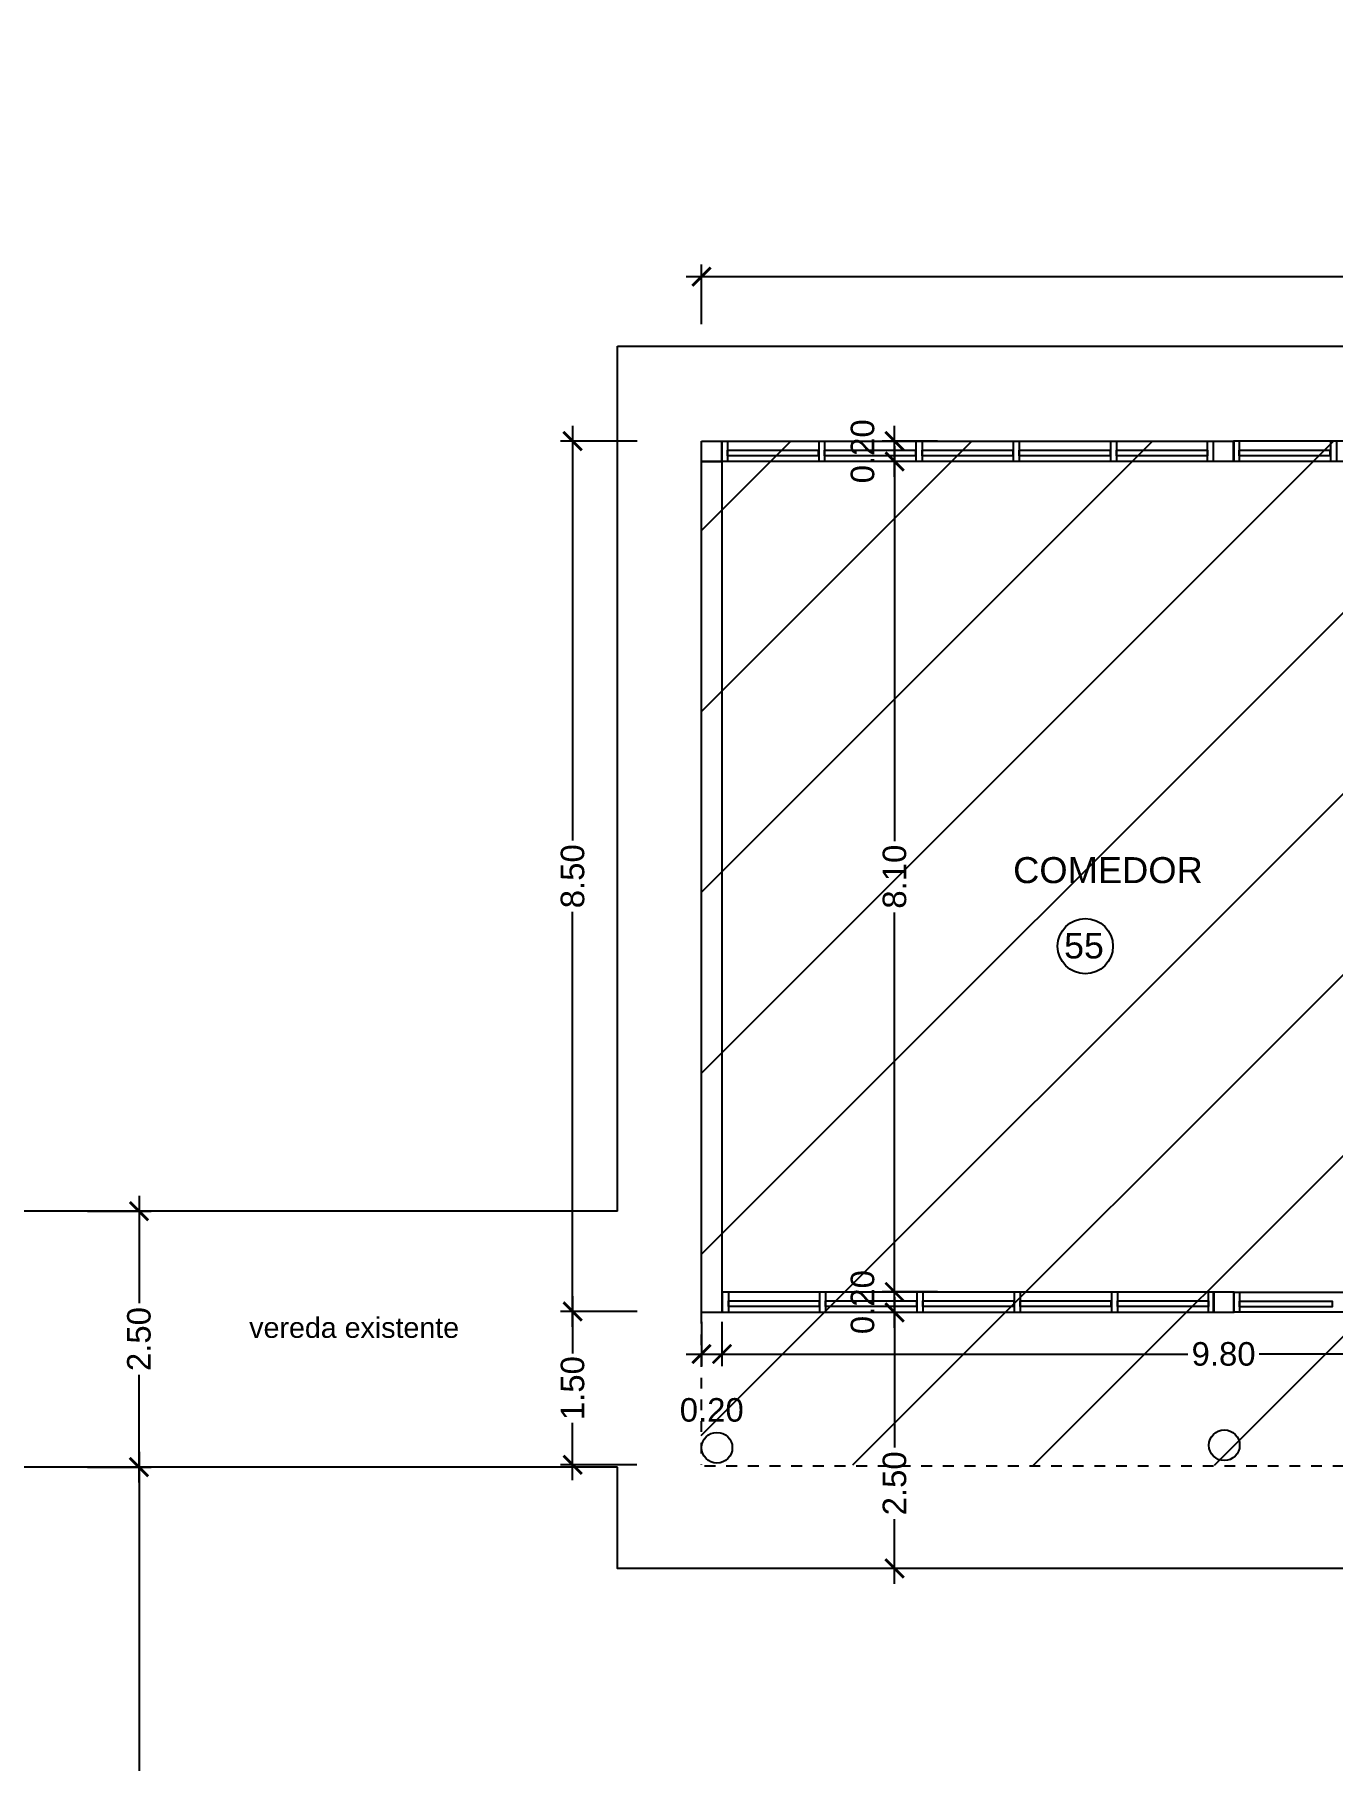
# Model space of a CAD drawing. Extents: x -106 to 115, y -156 to 65.
# Drawn here: x 35.54 to 48.22, y -56.58 to -39.72 of the extents above; entities that cross this region are included whole.
import ezdxf
from ezdxf.enums import TextEntityAlignment as Align

# ---------------------------------------------------------------- set-up
doc = ezdxf.new("R2010")
doc.units = 0
doc.header["$LTSCALE"] = 100
doc.header["$MEASUREMENT"] = 0
doc.linetypes.add('MCDASH01', pattern=[0.002117, 0.001058, -0.001058])
doc.layers.get('0').update_dxf_attribs({"color": 9, "linetype": 'CONTINUOUS'})
doc.layers.get('DEFPOINTS').update_dxf_attribs({"color": 9, "linetype": 'CONTINUOUS'})
for name, color, linetype in [('COTAS', 9, 'CONTINUOUS'), ('texto', 9, 'CONTINUOUS'), ('UNTITLED-1', 9, 'CONTINUOUS')]:
    doc.layers.add(name, color=color, linetype=linetype)
doc.styles.get("Standard").update_dxf_attribs({"font": 'arial.ttf'})
doc.dimstyles.get("Standard").update_dxf_attribs({"dimtxt": 0.23, "dimasz": 0.18, "dimexe": 0.12, "dimexo": 0.2, "dimgap": 0.05, "dimtad": 0, "dimzin": 0, "dimdsep": 46, "dimtxsty": 'Standard', "dimblk": 'ARCHTICK', "dimcen": 0.09, "dimdle": 0.15, "dimadec": 0, "dimazin": 0, "dimtfac": 1, "dimtofl": 0, "dimtmove": 2, "dimatfit": 3, "dimfxl": 1, "dimtolj": 1, "dimtzin": 0, "dimarcsym": 0})

# ---------------------------------------------------------------- blocks, each defined once
blk = doc.blocks.new('_ARCHTICK')
at = {"color": 0, "linetype": 'ByBlock', "const_width": 0.15}
blk.add_lwpolyline([(-0.5, -0.5), (0.5, 0.5)], dxfattribs=at)
blk = doc.blocks.new('*D181')
at = {"layer": 'COTAS', "color": 0, "linetype": 'Continuous', "lineweight": -2, "transparency": 16777216}
for p, q in [((42.056, -42.55), (42.056, -41.966)), ((67.26, -42.546), (67.26, -41.966)), ((41.906, -42.086), (54.218, -42.086)), ((67.41, -42.086), (55.097, -42.086))]:
    blk.add_line(p, q, dxfattribs=at)
at = {"layer": 'DEFPOINTS', "color": 0, "linetype": 'Continuous', "transparency": 16777216}
for p in [(67.26, -42.086), (42.056, -42.75), (67.26, -42.746)]:
    blk.add_point(p, dxfattribs=at)
at = {"layer": 'COTAS', "color": 0, "linetype": 'Continuous', "lineweight": -2, "transparency": 16777216, "xscale": 0.18, "yscale": 0.18, "zscale": 0.18, "rotation": 180}
blk.add_blockref('_ARCHTICK', (42.056, -42.086), dxfattribs=at)
at = {"layer": 'COTAS', "color": 0, "linetype": 'Continuous', "lineweight": -2, "transparency": 16777216, "xscale": 0.18, "yscale": 0.18, "zscale": 0.18}
blk.add_blockref('_ARCHTICK', (67.26, -42.086), dxfattribs=at)
at = {"layer": 'COTAS', "color": 0, "linetype": 'Continuous', "transparency": 16777216, "insert": (54.658, -42.086), "char_height": 0.23, "attachment_point": 5}
blk.add_mtext('\\A1;25.20', dxfattribs=at)
blk = doc.blocks.new('*D183')
at = {"layer": 'COTAS', "color": 0, "linetype": 'Continuous', "lineweight": -2, "transparency": 16777216}
for p, q in [((40.797, -52.044), (40.797, -52.606)), ((41.427, -52.194), (40.677, -52.194)), ((40.797, -53.843), (40.797, -53.281)), ((41.424, -53.693), (40.677, -53.693))]:
    blk.add_line(p, q, dxfattribs=at)
at = {"layer": 'DEFPOINTS', "color": 0, "linetype": 'Continuous', "transparency": 16777216}
for p in [(40.797, -52.194), (41.627, -52.194), (41.624, -53.693)]:
    blk.add_point(p, dxfattribs=at)
at = {"layer": 'COTAS', "color": 0, "linetype": 'Continuous', "lineweight": -2, "transparency": 16777216, "xscale": 0.18, "yscale": 0.18, "zscale": 0.18}
for p, rotation in [((40.797, -52.194), 90), ((40.797, -53.693), 270)]:
    blk.add_blockref('_ARCHTICK', p, dxfattribs=dict(at, rotation=rotation))
at = {"layer": 'COTAS', "color": 0, "linetype": 'Continuous', "transparency": 16777216, "insert": (40.797, -52.943), "char_height": 0.23, "attachment_point": 5, "rotation": 90}
blk.add_mtext('\\A1;1.50', dxfattribs=at)
blk = doc.blocks.new('*D184')
at = {"layer": 'COTAS', "color": 0, "linetype": 'Continuous', "lineweight": -2, "transparency": 16777216}
for p, q in [((40.797, -43.542), (40.797, -47.595)), ((41.427, -43.692), (40.677, -43.692)), ((40.797, -52.344), (40.797, -48.291)), ((41.427, -52.194), (40.677, -52.194))]:
    blk.add_line(p, q, dxfattribs=at)
at = {"layer": 'DEFPOINTS', "color": 0, "linetype": 'Continuous', "transparency": 16777216}
for p in [(40.797, -43.692), (41.627, -43.692), (41.627, -52.194)]:
    blk.add_point(p, dxfattribs=at)
at = {"layer": 'COTAS', "color": 0, "linetype": 'Continuous', "lineweight": -2, "transparency": 16777216, "xscale": 0.18, "yscale": 0.18, "zscale": 0.18}
for p, rotation in [((40.797, -43.692), 90), ((40.797, -52.194), 270)]:
    blk.add_blockref('_ARCHTICK', p, dxfattribs=dict(at, rotation=rotation))
at = {"layer": 'COTAS', "color": 0, "linetype": 'Continuous', "transparency": 16777216, "insert": (40.797, -47.943), "char_height": 0.23, "attachment_point": 5, "rotation": 90}
blk.add_mtext('\\A1;8.50', dxfattribs=at)
blk = doc.blocks.new('*D187')
at = {"layer": 'COTAS', "color": 0, "linetype": 'Continuous', "lineweight": -2, "transparency": 16777216}
for p, q in [((43.942, -52.053), (43.942, -53.523)), ((44.361, -52.203), (43.822, -52.203)), ((43.942, -54.854), (43.942, -54.223)), ((44.361, -54.704), (43.822, -54.704))]:
    blk.add_line(p, q, dxfattribs=at)
at = {"layer": 'DEFPOINTS', "color": 0, "linetype": 'Continuous', "transparency": 16777216}
for p in [(43.942, -52.203), (44.561, -52.203), (44.561, -54.704)]:
    blk.add_point(p, dxfattribs=at)
at = {"layer": 'COTAS', "color": 0, "linetype": 'Continuous', "lineweight": -2, "transparency": 16777216, "xscale": 0.18, "yscale": 0.18, "zscale": 0.18}
for p, rotation in [((43.942, -52.203), 90), ((43.942, -54.704), 270)]:
    blk.add_blockref('_ARCHTICK', p, dxfattribs=dict(at, rotation=rotation))
at = {"layer": 'COTAS', "color": 0, "linetype": 'Continuous', "transparency": 16777216, "insert": (43.942, -53.873), "char_height": 0.23, "attachment_point": 5, "rotation": 90}
blk.add_mtext('\\A1;2.50', dxfattribs=at)
blk = doc.blocks.new('*D188')
at = {"layer": 'COTAS', "color": 0, "linetype": 'Continuous', "lineweight": -2, "transparency": 16777216}
for p, q in [((43.942, -52.353), (43.942, -51.853)), ((44.361, -52.003), (43.822, -52.003)), ((44.361, -52.203), (43.822, -52.203))]:
    blk.add_line(p, q, dxfattribs=at)
at = {"layer": 'DEFPOINTS', "color": 0, "linetype": 'Continuous', "transparency": 16777216}
for p in [(43.942, -52.003), (44.561, -52.003), (44.561, -52.203)]:
    blk.add_point(p, dxfattribs=at)
at = {"layer": 'COTAS', "color": 0, "linetype": 'Continuous', "lineweight": -2, "transparency": 16777216, "xscale": 0.18, "yscale": 0.18, "zscale": 0.18}
for p, rotation in [((43.942, -52.003), 90), ((43.942, -52.203), 270)]:
    blk.add_blockref('_ARCHTICK', p, dxfattribs=dict(at, rotation=rotation))
at = {"layer": 'COTAS', "color": 0, "linetype": 'Continuous', "transparency": 16777216, "insert": (43.63, -52.103), "char_height": 0.23, "attachment_point": 5, "rotation": 90}
blk.add_mtext('\\A1;0.20', dxfattribs=at)
blk = doc.blocks.new('*D189')
at = {"layer": 'COTAS', "color": 0, "linetype": 'Continuous', "lineweight": -2, "transparency": 16777216}
for p, q in [((43.942, -43.742), (43.942, -47.599)), ((44.361, -43.892), (43.822, -43.892)), ((43.942, -52.153), (43.942, -48.296)), ((44.361, -52.003), (43.822, -52.003))]:
    blk.add_line(p, q, dxfattribs=at)
at = {"layer": 'DEFPOINTS', "color": 0, "linetype": 'Continuous', "transparency": 16777216}
for p in [(43.942, -43.892), (44.561, -43.892), (44.561, -52.003)]:
    blk.add_point(p, dxfattribs=at)
at = {"layer": 'COTAS', "color": 0, "linetype": 'Continuous', "lineweight": -2, "transparency": 16777216, "xscale": 0.18, "yscale": 0.18, "zscale": 0.18}
for p, rotation in [((43.942, -43.892), 90), ((43.942, -52.003), 270)]:
    blk.add_blockref('_ARCHTICK', p, dxfattribs=dict(at, rotation=rotation))
at = {"layer": 'COTAS', "color": 0, "linetype": 'Continuous', "transparency": 16777216, "insert": (43.942, -47.947), "char_height": 0.23, "attachment_point": 5, "rotation": 90}
blk.add_mtext('\\A1;8.10', dxfattribs=at)
blk = doc.blocks.new('*D190')
at = {"layer": 'COTAS', "color": 0, "linetype": 'Continuous', "lineweight": -2, "transparency": 16777216}
for p, q in [((43.942, -44.042), (43.942, -43.542)), ((44.361, -43.692), (43.822, -43.692)), ((44.361, -43.892), (43.822, -43.892))]:
    blk.add_line(p, q, dxfattribs=at)
at = {"layer": 'DEFPOINTS', "color": 0, "linetype": 'Continuous', "transparency": 16777216}
for p in [(43.942, -43.692), (44.561, -43.692), (44.561, -43.892)]:
    blk.add_point(p, dxfattribs=at)
at = {"layer": 'COTAS', "color": 0, "linetype": 'Continuous', "lineweight": -2, "transparency": 16777216, "xscale": 0.18, "yscale": 0.18, "zscale": 0.18}
for p, rotation in [((43.942, -43.692), 90), ((43.942, -43.892), 270)]:
    blk.add_blockref('_ARCHTICK', p, dxfattribs=dict(at, rotation=rotation))
at = {"layer": 'COTAS', "color": 0, "linetype": 'Continuous', "transparency": 16777216, "insert": (43.63, -43.792), "char_height": 0.23, "attachment_point": 5, "rotation": 90}
blk.add_mtext('\\A1;0.20', dxfattribs=at)
blk = doc.blocks.new('*D201')
at = {"layer": 'COTAS', "color": 0, "linetype": 'Continuous', "lineweight": -2, "transparency": 16777216}
for p, q in [((42.056, -52.295), (42.056, -52.73)), ((42.256, -52.295), (42.256, -52.73)), ((41.906, -52.61), (42.406, -52.61))]:
    blk.add_line(p, q, dxfattribs=at)
at = {"layer": 'DEFPOINTS', "color": 0, "linetype": 'Continuous', "transparency": 16777216}
for p in [(42.056, -52.095), (42.256, -52.095), (42.256, -52.61)]:
    blk.add_point(p, dxfattribs=at)
at = {"layer": 'COTAS', "color": 0, "linetype": 'Continuous', "lineweight": -2, "transparency": 16777216, "xscale": 0.18, "yscale": 0.18, "zscale": 0.18, "rotation": 180}
blk.add_blockref('_ARCHTICK', (42.056, -52.61), dxfattribs=at)
at = {"layer": 'COTAS', "color": 0, "linetype": 'Continuous', "lineweight": -2, "transparency": 16777216, "xscale": 0.18, "yscale": 0.18, "zscale": 0.18}
blk.add_blockref('_ARCHTICK', (42.256, -52.61), dxfattribs=at)
at = {"layer": 'COTAS', "color": 0, "linetype": 'Continuous', "transparency": 16777216, "insert": (42.156, -53.157), "char_height": 0.23, "attachment_point": 5}
blk.add_mtext('\\A1;0.20', dxfattribs=at)
blk = doc.blocks.new('*D202')
at = {"layer": 'COTAS', "color": 0, "linetype": 'Continuous', "lineweight": -2, "transparency": 16777216}
for p, q in [((42.256, -52.295), (42.256, -52.73)), ((52.055, -52.295), (52.055, -52.73)), ((42.106, -52.61), (46.807, -52.61)), ((52.205, -52.61), (47.504, -52.61))]:
    blk.add_line(p, q, dxfattribs=at)
at = {"layer": 'DEFPOINTS', "color": 0, "linetype": 'Continuous', "transparency": 16777216}
for p in [(42.256, -52.095), (52.055, -52.095), (52.055, -52.61)]:
    blk.add_point(p, dxfattribs=at)
at = {"layer": 'COTAS', "color": 0, "linetype": 'Continuous', "lineweight": -2, "transparency": 16777216, "xscale": 0.18, "yscale": 0.18, "zscale": 0.18, "rotation": 180}
blk.add_blockref('_ARCHTICK', (42.256, -52.61), dxfattribs=at)
at = {"layer": 'COTAS', "color": 0, "linetype": 'Continuous', "lineweight": -2, "transparency": 16777216, "xscale": 0.18, "yscale": 0.18, "zscale": 0.18}
blk.add_blockref('_ARCHTICK', (52.055, -52.61), dxfattribs=at)
at = {"layer": 'COTAS', "color": 0, "linetype": 'Continuous', "transparency": 16777216, "insert": (47.156, -52.61), "char_height": 0.23, "attachment_point": 5}
blk.add_mtext('\\A1;9.80', dxfattribs=at)
blk = doc.blocks.new('*D251')
at = {"layer": 'COTAS', "color": 0, "linetype": 'Continuous', "lineweight": -2, "transparency": 16777216}
for p, q in [((36.561, -53.564), (36.561, -56.854)), ((36.059, -53.714), (36.681, -53.714)), ((36.561, -60.844), (36.561, -57.553)), ((36.059, -60.694), (36.681, -60.694))]:
    blk.add_line(p, q, dxfattribs=at)
at = {"layer": 'DEFPOINTS', "color": 0, "linetype": 'Continuous', "transparency": 16777216}
for p in [(35.859, -53.714), (36.561, -53.714), (35.859, -60.694)]:
    blk.add_point(p, dxfattribs=at)
at = {"layer": 'COTAS', "color": 0, "linetype": 'Continuous', "lineweight": -2, "transparency": 16777216, "xscale": 0.18, "yscale": 0.18, "zscale": 0.18}
for p, rotation in [((36.561, -53.714), 90), ((36.561, -60.694), 270)]:
    blk.add_blockref('_ARCHTICK', p, dxfattribs=dict(at, rotation=rotation))
at = {"layer": 'COTAS', "color": 0, "linetype": 'Continuous', "transparency": 16777216, "insert": (36.561, -57.204), "char_height": 0.23, "attachment_point": 5, "rotation": 90}
blk.add_mtext('\\A1;6.98', dxfattribs=at)
blk = doc.blocks.new('*D252')
at = {"layer": 'COTAS', "color": 0, "linetype": 'Continuous', "lineweight": -2, "transparency": 16777216}
for p, q in [((36.561, -51.064), (36.561, -52.113)), ((36.059, -51.214), (36.681, -51.214)), ((36.561, -53.864), (36.561, -52.814)), ((36.059, -53.714), (36.681, -53.714))]:
    blk.add_line(p, q, dxfattribs=at)
at = {"layer": 'DEFPOINTS', "color": 0, "linetype": 'Continuous', "transparency": 16777216}
for p in [(35.859, -51.214), (36.561, -51.214), (35.859, -53.714)]:
    blk.add_point(p, dxfattribs=at)
at = {"layer": 'COTAS', "color": 0, "linetype": 'Continuous', "lineweight": -2, "transparency": 16777216, "xscale": 0.18, "yscale": 0.18, "zscale": 0.18}
for p, rotation in [((36.561, -51.214), 90), ((36.561, -53.714), 270)]:
    blk.add_blockref('_ARCHTICK', p, dxfattribs=dict(at, rotation=rotation))
at = {"layer": 'COTAS', "color": 0, "linetype": 'Continuous', "transparency": 16777216, "insert": (36.561, -52.464), "char_height": 0.23, "attachment_point": 5, "rotation": 90}
blk.add_mtext('\\A1;2.50', dxfattribs=at)

msp = doc.modelspace()

# ---------------------------------------------------------------- hatches: boundary and pattern name
at = {"layer": 'COTAS', "linetype": 'Continuous'}
h = msp.add_hatch(dxfattribs=at)
h.set_pattern_fill('ANSI31', color=256, scale=10, style=0)
edge = h.paths.add_edge_path()
edge.add_line((42.056, -43.692), (67.26, -43.688))
edge.add_line((67.26, -43.688), (67.256, -53.703))
edge.add_line((67.256, -53.703), (42.053, -53.693))
edge.add_line((42.053, -53.693), (42.053, -43.105))

# ---------------------------------------------------------------- linework, layer by layer
at = {"layer": 'texto', "linetype": 'Continuous'}
for centre, radius in [((4.578, -45.728), 110.721), ((45.805, -48.626), 0.27)]:
    msp.add_circle(centre, radius, dxfattribs=at)
at = {"layer": 'UNTITLED-1', "linetype": 'Continuous'}
for p, q in [((41.236, -51.214), (10.902, -51.214)), ((41.236, -53.714), (16.202, -53.714))]:
    msp.add_line(p, q, dxfattribs=at)
at = {"layer": 'UNTITLED-1', "linetype": 'MCDASH01'}
for p, q in [((42.053, -51.361), (42.053, -53.693)), ((42.086, -53.701), (67.256, -53.701))]:
    msp.add_line(p, q, dxfattribs=at)
at = {"layer": 'UNTITLED-1', "linetype": 'Continuous'}
for points in [[(41.236, -42.764), (68.236, -42.764), (68.236, -54.704), (41.236, -54.704), (41.236, -53.714)], [(41.236, -51.214), (41.236, -42.764)]]:
    msp.add_lwpolyline(points, dxfattribs=at)
for points in [[(42.056, -43.692), (42.256, -43.692), (42.256, -43.892), (42.056, -43.892)], [(42.253, -43.692), (47.053, -43.692), (47.053, -43.892), (42.253, -43.892)], [(42.253, -43.692), (42.309, -43.692), (42.309, -43.892), (42.253, -43.892)], [(42.309, -43.781), (43.196, -43.781), (43.196, -43.837), (42.309, -43.837)], [(43.204, -43.692), (43.259, -43.692), (43.259, -43.892), (43.204, -43.892)], [(43.259, -43.781), (44.146, -43.781), (44.146, -43.837), (43.259, -43.837)], [(44.154, -43.692), (44.21, -43.692), (44.21, -43.892), (44.154, -43.892)], [(44.21, -43.781), (45.097, -43.781), (45.097, -43.837), (44.21, -43.837)], [(45.105, -43.692), (45.16, -43.692), (45.16, -43.892), (45.105, -43.892)], [(45.16, -43.781), (46.047, -43.781), (46.047, -43.837), (45.16, -43.837)], [(46.055, -43.692), (46.111, -43.692), (46.111, -43.892), (46.055, -43.892)], [(46.111, -43.781), (46.998, -43.781), (46.998, -43.837), (46.111, -43.837)], [(46.998, -43.692), (47.053, -43.692), (47.053, -43.892), (46.998, -43.892)], [(47.056, -43.692), (47.256, -43.692), (47.256, -43.892), (47.056, -43.892)], [(47.253, -43.691), (52.053, -43.691), (52.053, -43.891), (47.253, -43.891)], [(47.253, -43.691), (47.308, -43.691), (47.308, -43.891), (47.253, -43.891)], [(47.308, -43.78), (48.195, -43.78), (48.195, -43.836), (47.308, -43.836)], [(48.203, -43.691), (48.259, -43.691), (48.259, -43.891), (48.203, -43.891)], [(42.056, -43.893), (42.256, -43.893), (42.256, -52.204), (42.056, -52.204)], [(42.262, -52.003), (47.062, -52.003), (47.062, -52.203), (42.262, -52.203)], [(42.262, -52.003), (42.318, -52.003), (42.318, -52.203), (42.262, -52.203)], [(42.318, -52.091), (43.205, -52.091), (43.205, -52.147), (42.318, -52.147)], [(43.213, -52.003), (43.268, -52.003), (43.268, -52.203), (43.213, -52.203)], [(43.268, -52.091), (44.155, -52.091), (44.155, -52.147), (43.268, -52.147)], [(44.163, -52.003), (44.219, -52.003), (44.219, -52.203), (44.163, -52.203)], [(44.219, -52.091), (45.106, -52.091), (45.106, -52.147), (44.219, -52.147)], [(45.114, -52.003), (45.169, -52.003), (45.169, -52.203), (45.114, -52.203)], [(45.169, -52.091), (46.056, -52.091), (46.056, -52.147), (45.169, -52.147)], [(46.064, -52.003), (46.12, -52.003), (46.12, -52.203), (46.064, -52.203)], [(46.12, -52.091), (47.007, -52.091), (47.007, -52.147), (46.12, -52.147)], [(47.007, -52.003), (47.062, -52.003), (47.062, -52.203), (47.007, -52.203)], [(47.056, -52.003), (47.256, -52.003), (47.256, -52.203), (47.056, -52.203)], [(47.256, -52.004), (50.245, -52.004), (50.245, -52.202), (47.256, -52.202)], [(47.256, -52.004), (47.312, -52.004), (47.312, -52.202), (47.256, -52.202)], [(47.312, -52.092), (48.216, -52.092), (48.216, -52.148), (47.312, -52.148)]]:
    msp.add_lwpolyline(points, close=True, dxfattribs=at)
for centre in [(42.207, -53.525), (47.163, -53.501)]:
    msp.add_circle(centre, 0.15, dxfattribs=at)

# ---------------------------------------------------------------- texts
at = {"layer": 'texto', "linetype": 'Continuous'}
msp.add_text('55', height=0.25, dxfattribs=at).set_placement((45.792, -48.746), align=Align.CENTER)
at = {"layer": 'UNTITLED-1'}
for s, height, p in [('COMEDOR', 0.254, (45.1, -48.01)), ('vereda existente', 0.2, (37.638, -52.452))]:
    msp.add_text(s, height=height, dxfattribs=at).set_placement(p)

# ---------------------------------------------------------------- dimensions: what is measured, and where the dimension line sits
at = {"layer": 'COTAS', "linetype": 'Continuous'}
for base, p1, p2, picture, middle in [((67.26, -42.086), (42.056, -42.75), (67.26, -42.746), '*D181', (54.658, -42.086)), ((42.256, -52.61), (42.056, -52.095), (42.256, -52.095), '*D201', (42.156, -53.157)), ((52.055, -52.61), (42.256, -52.095), (52.055, -52.095), '*D202', (47.156, -52.61))]:
    dim = msp.add_linear_dim(base=base, p1=p1, p2=p2, dimstyle='Standard', dxfattribs=at)
    dim.commit()
    dim.dimension.update_dxf_attribs({"geometry": picture, "text_midpoint": middle})
for base, p1, p2, picture, middle in [((43.942, -43.692), (44.561, -43.892), (44.561, -43.692), '*D190', (43.63, -43.792)), ((40.797, -43.692), (41.627, -52.194), (41.627, -43.692), '*D184', (40.797, -47.943)), ((36.561, -51.214), (35.859, -53.714), (35.859, -51.214), '*D252', (36.561, -52.464)), ((43.942, -52.003), (44.561, -52.203), (44.561, -52.003), '*D188', (43.63, -52.103)), ((40.797, -52.194), (41.624, -53.693), (41.627, -52.194), '*D183', (40.797, -52.943)), ((36.561, -53.714), (35.859, -60.694), (35.859, -53.714), '*D251', (36.561, -57.204))]:
    dim = msp.add_linear_dim(base=base, p1=p1, p2=p2, angle=90, dimstyle='Standard', dxfattribs=at)
    dim.commit()
    dim.dimension.update_dxf_attribs({"geometry": picture, "text_midpoint": middle})
dim = msp.add_linear_dim(base=(43.942, -43.892), p1=(44.561, -52.003), p2=(44.561, -43.892), angle=90, text='8.10', dimstyle='Standard', dxfattribs=at)
dim.commit()
dim.dimension.update_dxf_attribs({"geometry": '*D189', "text_midpoint": (43.942, -47.947)})
dim = msp.add_linear_dim(base=(43.942, -52.203), p1=(44.561, -54.704), p2=(44.561, -52.203), angle=90, dimstyle='Standard', dxfattribs=at)
dim.commit()
dim.dimension.update_dxf_attribs({"geometry": '*D187', "text_midpoint": (43.942, -53.873), "dimtype": 160})

doc.saveas('drawing.dxf')
